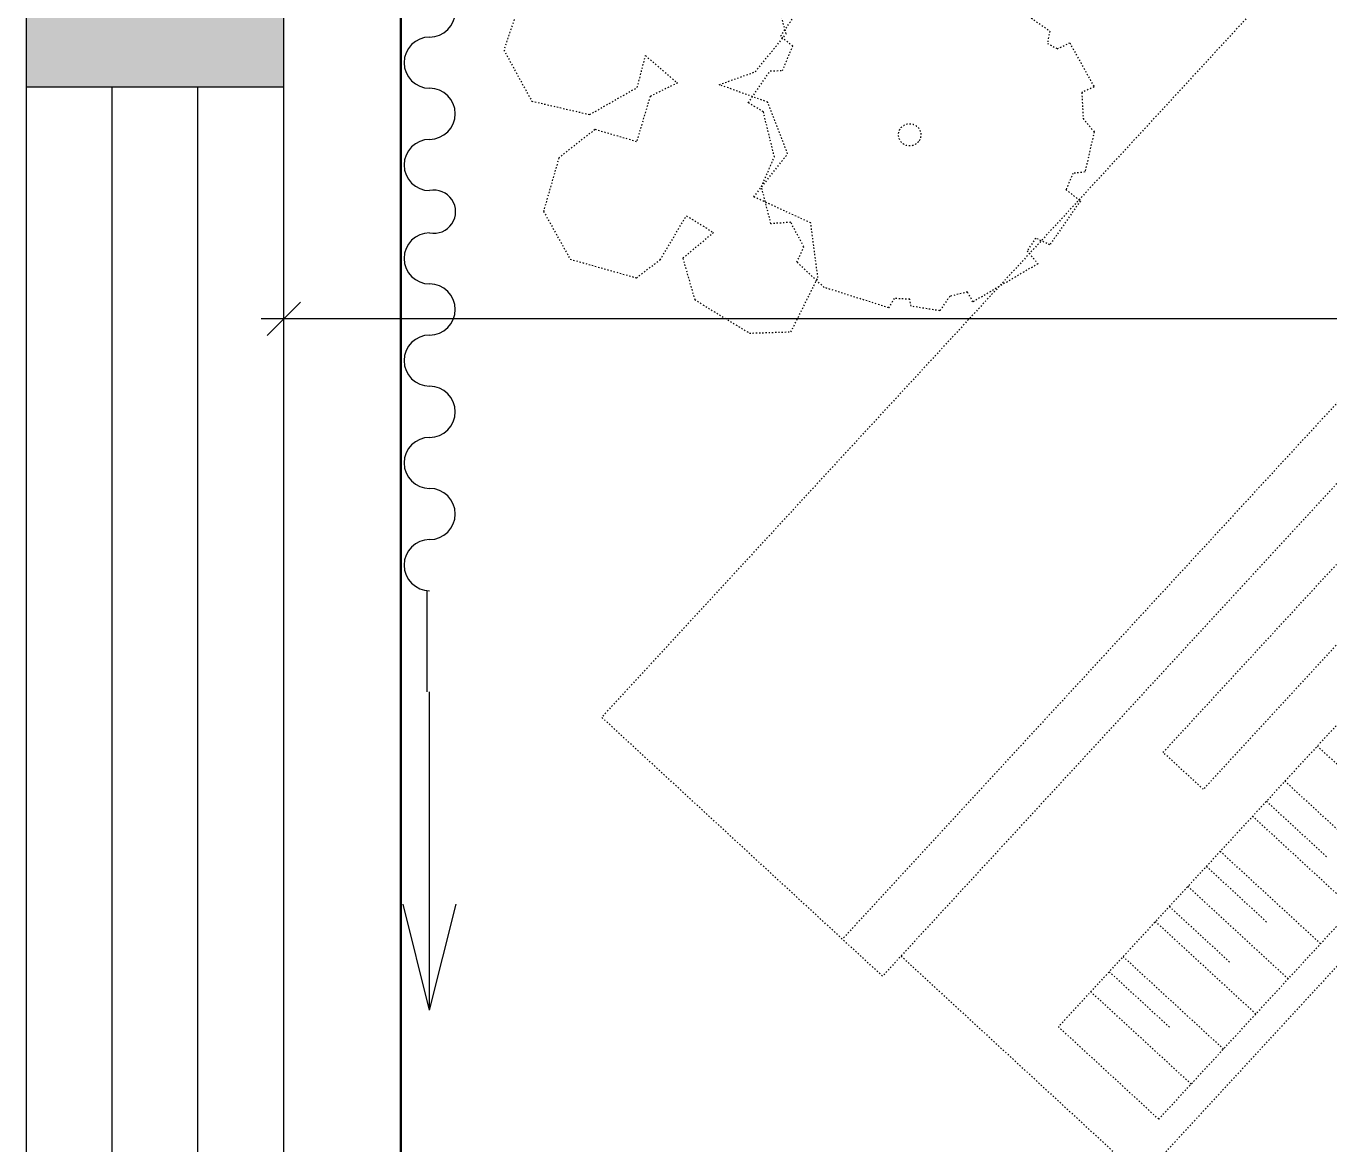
# Model space of a CAD drawing. Header units: millimetres. Extents: x -41640 to 3079702, y -5257903 to 68462.
# Drawn here: x 2742 to 3955, y 10495 to 11536 of the extents above; entities that cross this region are included whole.
import ezdxf

# ---------------------------------------------------------------- set-up
doc = ezdxf.new("R2010")
doc.units = ezdxf.units.MM
doc.header["$LTSCALE"] = 10
doc.linetypes.add('ACAD_ISO03W100', pattern=[30, 12, -18])
doc.linetypes.add('CONTINOUS', pattern=[0])
doc.layers.get('0').update_dxf_attribs({"color": 255})
doc.layers.get('Defpoints').update_dxf_attribs({"color": 255})
for name, color, linetype, lineweight in [('1强弱电插座尺寸', 5, 'Continuous', 0), ('1强电插座布线图', 1, 'Continuous', 30), ('家具细县', 144, 'Continuous', 5), ('浅线', 251, 'CONTINOUS', 0)]:
    doc.layers.add(name, color=color, linetype=linetype, lineweight=lineweight)
doc.styles.add('夏建东', font='', dxfattribs={"width": 0.85})
doc.styles.get('夏建东').set_extended_font_data('SimSun')
doc.dimstyles.new('g', dxfattribs={"dimtxt": 100, "dimasz": 31, "dimexe": 21, "dimexo": 30, "dimgap": 31, "dimtad": 1, "dimtih": 1, "dimtoh": 1, "dimdec": 0, "dimrnd": 10, "dimdsep": 46, "dimtxsty": '夏建东', "dimblk": 'OBLIQUE', "dimcen": 2.5, "dimdle": 21, "dimclrd": 5, "dimclre": 5, "dimclrt": 5, "dimadec": 0, "dimazin": 0, "dimtfac": 1, "dimtdec": 0, "dimtmove": 2, "dimatfit": 3, "dimldrblk": 'DOT', "dimfxl": 300, "dimlwd": -1, "dimlwe": -1, "dimarcsym": 1})

# ---------------------------------------------------------------- blocks, each defined once
blk = doc.blocks.new('trhrtjtyjtj')
at = {"layer": '家具细县', "color": 8}
for p, q in [((2098036.7, -4929740.1), (2097901.1, -4929740.1)), ((2098034.5, -4930492.8), (2098034.5, -4930398.7)), ((2098036.7, -4930789.3), (2098036.7, -4930492.8)), ((2098036.7, -4930789.3), (2098011.9, -4930690.6)), ((2098036.7, -4930789.3), (2098061.5, -4930690.6))]:
    blk.add_line(p, q, dxfattribs=at)
for centre, radius, start, end in [((2098036.7, -4929764), 23.8, 270, 90), ((2098036.7, -4929811.6), 23.8, 90, 270), ((2098036.7, -4929859.2), 23.8, 270, 90), ((2098036.7, -4929906.8), 23.8, 90, 270), ((2098036.7, -4929954.4), 23.8, 270, 90), ((2098036.7, -4930002.1), 23.8, 90, 270), ((2098040.8, -4930045.6), 20.1, 258.2114, 101.7886), ((2098036.7, -4930089.1), 23.8, 90, 270), ((2098036.7, -4930136.7), 23.8, 270, 90), ((2098036.7, -4930184.3), 23.8, 90, 270), ((2098036.7, -4930232), 23.8, 270, 90), ((2098036.7, -4930279.6), 23.8, 90, 270), ((2098036.7, -4930327.2), 23.8, 270, 90), ((2098036.7, -4930374.8), 23.8, 90, 270)]:
    blk.add_arc(centre, radius, start, end, dxfattribs=at)
blk = doc.blocks.new('_Oblique')
at = {"color": 0, "linetype": 'ByBlock', "lineweight": -2}
blk.add_line((-0.5, -0.5), (0.5, 0.5), dxfattribs=at)
blk = doc.blocks.new('*D675')
at = {"layer": '1强弱电插座尺寸', "color": 5}
for p, q in [((2982.3, 11263.2), (2982.3, 11284.2)), ((6594.4, 11263.2), (6594.4, 11284.2)), ((6615.4, 11263.2), (2961.3, 11263.2))]:
    blk.add_line(p, q, dxfattribs=at)
at = {"layer": 'Defpoints', "color": 0, "linetype": 'Continuous', "lineweight": 30}
for p in [(2982.3, 11263.2), (6594.4, 11263.2), (2982.3, 11237)]:
    blk.add_point(p, dxfattribs=at)
at = {"layer": '1强弱电插座尺寸', "color": 5, "linetype": 'Continuous', "xscale": 31, "yscale": 31, "zscale": 31, "rotation": 180}
blk.add_blockref('_Oblique', (2982.3, 11263.2), dxfattribs=at)
at = {"layer": '1强弱电插座尺寸', "color": 5, "linetype": 'Continuous', "xscale": 31, "yscale": 31, "zscale": 31}
blk.add_blockref('_Oblique', (6594.4, 11263.2), dxfattribs=at)
at = {"layer": '1强弱电插座尺寸', "color": 5, "linetype": 'Continuous', "lineweight": 30, "insert": (4788.4, 11344.2), "char_height": 100, "attachment_point": 5, "style": '夏建东'}
blk.add_mtext('3610', dxfattribs=at)
blk = doc.blocks.new('_Dot')
at = {"color": 0, "linetype": 'ByBlock', "lineweight": -2}
blk.add_line((-0.5, 0), (-1, 0), dxfattribs=at)
at = {"color": 0, "linetype": 'ByBlock', "const_width": 0.5}
blk.add_lwpolyline([(-0.25, 0, 1), (0.25, 0, 1)], format="xyb", close=True, dxfattribs=at)

msp = doc.modelspace()

# ---------------------------------------------------------------- hatches: boundary and pattern name
at = {"layer": '浅线'}
h = msp.add_hatch(color=256, dxfattribs=at)
h.paths.add_polyline_path([(2982.3, 12839), (2742.3, 12839), (2742.3, 11479), (2982.3, 11479)])
h.paths.add_polyline_path([(2982.3, 7279), (2742.3, 7279), (2742.3, 5879), (2982.3, 5879)])
h.paths.add_polyline_path([(9182.3, 6479), (2982.3, 6479), (2982.3, 6279), (9182.3, 6279)])
h.paths.add_polyline_path([(8467.2, 6279), (8207.7, 6279)], flags=17)

# ---------------------------------------------------------------- linework, layer by layer
at = {"layer": '1强电插座布线图', "linetype": 'Continuous', "lineweight": 30}
msp.add_lwpolyline([(6694, 2547.6), (3095.7, 2547.6), (3095.7, 6196.6), (8266.3, 6196.6), (8414.9, 6047.9), (9615.3, 6047.9, 0.414214), (9715.3, 6147.9), (9715.3, 6495.8, 0.414214), (9615.3, 6595.8), (5952, 6595.8), (3191.1, 6595.8, -0.414214), (3091.1, 6695.8), (3091.1, 12186.5), (10674.5, 12186.5, 0.414214), (10774.5, 12286.5), (10774.5, 12419.2, 0.414214), (10674.5, 12519.2), (10272.3, 12519.2)], format="xyb", dxfattribs=at)
at = {"layer": '浅线'}
for p, q in [((2742.3, 12839), (2742.3, 11479)), ((2982.3, 11479), (2982.3, 12279)), ((2982.3, 11479), (2742.3, 11479)), ((2742.3, 11479), (2742.3, 7279)), ((2822.3, 11479), (2822.3, 7279)), ((2902.3, 7279), (2902.3, 11479)), ((2982.3, 7279), (2982.3, 11479))]:
    msp.add_line(p, q, dxfattribs=at)
at = {"layer": '浅线', "linetype": 'ACAD_ISO03W100', "ltscale": 0.01}
for p, q in [((4345.5, 12049.8, 0), (3278.1, 10892, 0)), ((4569.6, 11843.2, 0), (3502.2, 10685.4, 0)), ((4606.9, 11808.8, 0), (3539.5, 10650.9, 0)), ((4667.3, 11649.5, 0), (3703.2, 10603.7, 0)), ((3780.9, 10463, 0), (4813.8, 11583.6, 0)), ((3204.4, 11564.5, 0), (3187, 11513.5, 0)), ((3449.9, 11528.6, 0), (3438.7, 11568.7, 0)), ((3796.6, 10517.6, 0), (4760.7, 11563.4, 0)), ((3444.7, 11526.3, 0), (3461.2, 11550.8, 0)), ((3670.7, 11548.6, 0), (3695.3, 11531, 0)), ((3421.1, 11493.3, 0), (3449.9, 11528.6, 0)), ((3455.9, 11517, 0), (3444.7, 11526.3, 0)), ((3695.3, 11531, 0), (3693, 11519.7, 0)), ((3800.7, 10859.3, 0), (4420.5, 11531.6, 0)), ((3187, 11513.5, 0), (3213, 11465.9, 0)), ((3446.4, 11494.3, 0), (3455.9, 11517, 0)), ((3693, 11519.7, 0), (3702.2, 11514.7, 0)), ((3702.2, 11514.7, 0), (3713.8, 11520.1, 0)), ((3713.8, 11520.1, 0), (3736.5, 11479.1, 0)), ((3311.3, 11478.7, 0), (3318.9, 11508.3, 0)), ((3318.9, 11508.3, 0), (3348.6, 11482.8, 0)), ((4457.8, 11497.2, 0), (3838.1, 10824.9, 0)), ((3387.5, 11481.2, 0), (3421.1, 11493.3, 0)), ((3414.5, 11464.4, 0), (3435.1, 11494.2, 0)), ((3435.1, 11494.2, 0), (3446.4, 11494.3, 0)), ((3266.9, 11453.4, 0), (3311.3, 11478.7, 0)), ((3348.6, 11482.8, 0), (3323.2, 11470.3, 0)), ((3432.7, 11464.9, 0), (3387.5, 11481.2, 0)), ((3736.5, 11479.1, 0), (3725, 11473.9, 0)), ((3725, 11473.9, 0), (3726.3, 11449.7, 0)), ((3213, 11465.9, 0), (3266.9, 11453.4, 0)), ((3323.2, 11470.3, 0), (3310.6, 11428.1, 0)), ((3428.6, 11455.9, 0), (3414.5, 11464.4, 0)), ((3451.2, 11416.8, 0), (3432.7, 11464.9, 0)), ((3438.9, 11413.9, 0), (3428.6, 11455.9, 0)), ((3726.3, 11449.7, 0), (3736.5, 11437.2, 0)), ((3271.9, 11439.4, 0), (3238.2, 11413, 0)), ((3310.6, 11428.1, 0), (3271.9, 11439.4, 0)), ((3736.5, 11437.2, 0), (3728, 11399.9, 0)), ((3238.2, 11413, 0), (3224, 11363.2, 0)), ((3419.7, 11376.7, 0), (3451.2, 11416.8, 0)), ((3426.8, 11386.1, 0), (3438.9, 11413.9, 0)), ((3728, 11399.9, 0), (3716.8, 11398.6, 0)), ((3716.8, 11398.6, 0), (3710.3, 11383.5, 0)), ((3472.7, 11352.4, 0), (3419.7, 11376.7, 0)), ((3435.7, 11351.7, 0), (3426.8, 11386.1, 0)), ((3710.3, 11383.5, 0), (3723.7, 11372.9, 0)), ((3723.7, 11372.9, 0), (3695.2, 11332, 0)), ((3224, 11363.2, 0), (3248.8, 11318.7, 0)), ((3332.5, 11318.1, 0), (3357.1, 11359.2, 0)), ((3357.1, 11359.2, 0), (3382.3, 11343.4, 0)), ((3454.1, 11353, 0), (3435.7, 11351.7, 0)), ((3466.3, 11330.2, 0), (3454.1, 11353, 0)), ((3479.4, 11301.5, 0), (3472.7, 11352.4, 0)), ((3382.3, 11343.4, 0), (3353.6, 11319.5, 0)), ((3459.9, 11315.8, 0), (3466.3, 11330.2, 0)), ((3682.1, 11338.3, 0), (3674.1, 11326.5, 0)), ((3695.2, 11332, 0), (3682.1, 11338.3, 0)), ((3248.8, 11318.7, 0), (3310.4, 11301.3, 0)), ((3310.4, 11301.3, 0), (3332.5, 11318.1, 0)), ((3353.6, 11319.5, 0), (3364.7, 11281, 0)), ((3485.1, 11292.4, 0), (3459.9, 11315.8, 0)), ((3674.1, 11326.5, 0), (3684.2, 11314.4, 0)), ((3684.2, 11314.4, 0), (3623.7, 11278.9, 0)), ((3454.3, 11251, 0), (3479.4, 11301.5, 0)), ((3545.2, 11273.4, 0), (3485.1, 11292.4, 0)), ((3364.7, 11281, 0), (3415.6, 11249.8, 0)), ((3550.3, 11282.1, 0), (3545.2, 11273.4, 0)), ((3564.8, 11281.3, 0), (3550.3, 11282.1, 0)), ((3566.2, 11274.9, 0), (3564.8, 11281.3, 0)), ((3602.1, 11284.1, 0), (3592.8, 11270.6, 0)), ((3618.6, 11288.1, 0), (3602.1, 11284.1, 0)), ((3623.7, 11278.9, 0), (3618.6, 11288.1, 0)), ((3592.8, 11270.6, 0), (3566.2, 11274.9, 0)), ((3415.6, 11249.8, 0), (3454.3, 11251, 0)), ((3539.5, 10650.9, 0), (3278.1, 10892, 0)), ((3838.1, 10824.9, 0), (3800.7, 10859.3, 0)), ((4037.6, 10779, 0), (3944.3, 10865.1, 0)), ((4007.5, 10746.4, 0), (3914.1, 10832.4, 0)), ((3977.4, 10713.7, 0), (3884, 10799.8, 0)), ((3947.3, 10681, 0), (3853.9, 10767.1, 0)), ((3917.1, 10648.3, 0), (3823.8, 10734.4, 0)), ((3887, 10615.6, 0), (3793.6, 10701.7, 0)), ((3556.8, 10669.6, 0), (3780.9, 10463, 0)), ((3856.9, 10582.9, 0), (3763.5, 10669, 0)), ((3826.8, 10550.3, 0), (3733.4, 10636.3, 0)), ((3796.6, 10517.6, 0), (3703.2, 10603.7, 0))]:
    msp.add_line(p, q, dxfattribs=at)
at = {"layer": '浅线', "linetype": 'ACAD_ISO03W100', "ltscale": 0.01, "elevation": 0}
for points in [[(3896.9, 10813.8), (3952.9, 10762.1)], [(3841, 10753.1), (3897, 10701.4)], [(3806.5, 10715.7), (3862.6, 10664.1)], [(3750.6, 10655), (3806.6, 10603.4)]]:
    msp.add_lwpolyline(points, dxfattribs=at)
at = {"layer": '浅线', "linetype": 'ACAD_ISO03W100', "ltscale": 0.01}
msp.add_ellipse((3564.8, 11434.5, 0), major_axis=(-8.15, 6.43), ratio=1, start_param=3.151606, end_param=9.434791, dxfattribs=at)

# ---------------------------------------------------------------- block references
at = {"layer": '浅线'}
msp.add_blockref('trhrtjtyjtj', (-2094918.7, 4941408.5), dxfattribs=at)

# ---------------------------------------------------------------- dimensions: what is measured, and where the dimension line sits
at = {"layer": '1强弱电插座尺寸', "linetype": 'Continuous', "lineweight": 30}
dim = msp.add_linear_dim(base=(2982.3, 11263.2), p1=(6594.4, 11263.2), p2=(2982.3, 11237), dimstyle='g', override={"dimfxlon": 1}, dxfattribs=at)
dim.commit()
dim.dimension.update_dxf_attribs({"geometry": '*D675', "text_midpoint": (4788.4, 11344.2)})

doc.saveas('drawing.dxf')
